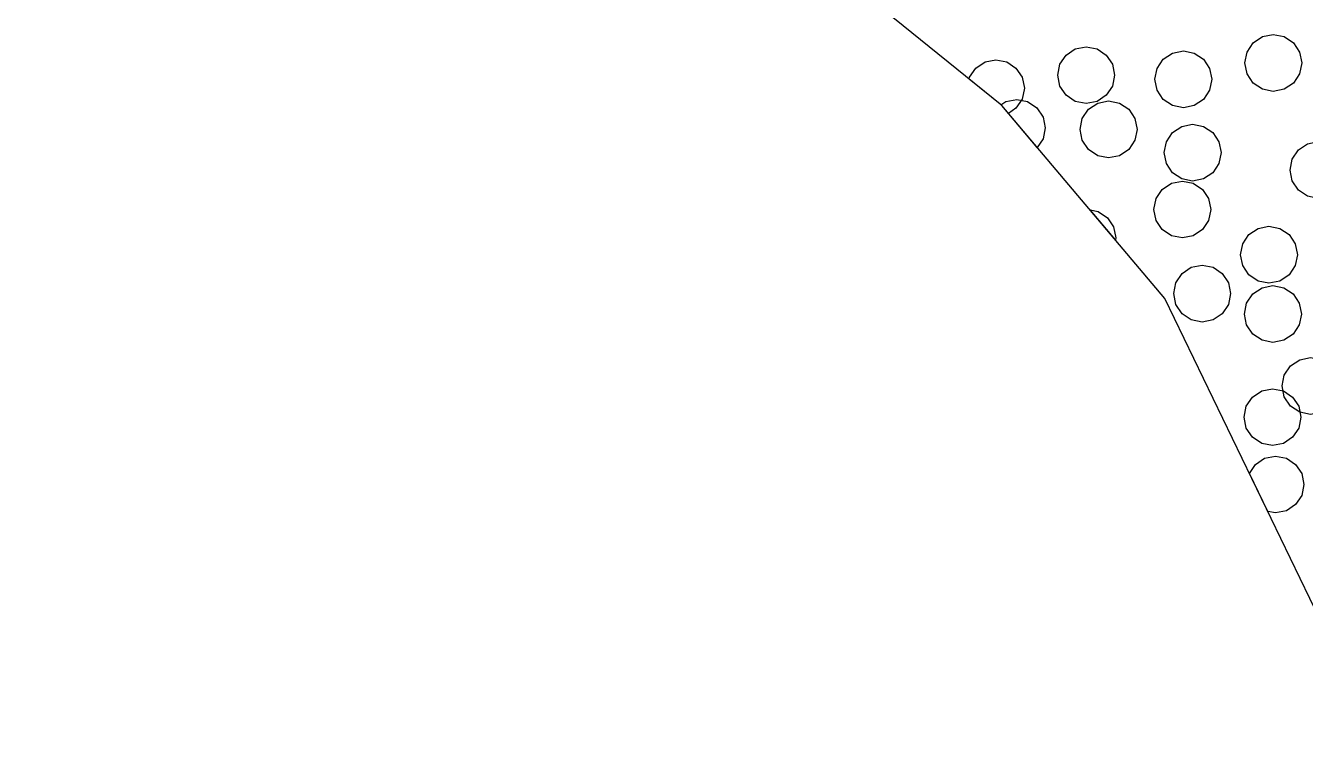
# Model space of a CAD drawing. Header units: millimetres. Extents: x 2 to 154, y 0 to 88.
# Drawn here: x 77.61 to 95.61, y 59.52 to 69.54 of the extents above; entities that cross this region are included whole.
import ezdxf

# ---------------------------------------------------------------- set-up
doc = ezdxf.new("R2010")
doc.units = ezdxf.units.MM
doc.layers.add('BORDER', color=3, linetype='Continuous')

msp = doc.modelspace()

# ---------------------------------------------------------------- linework, layer by layer
for points in [[(95.53, 68.867), (95.443, 68.737), (95.313, 68.65), (95.16, 68.62), (95.007, 68.65), (94.878, 68.737), (94.791, 68.867), (94.76, 69.02), (94.791, 69.173), (94.878, 69.303), (95.007, 69.389), (95.16, 69.42), (95.313, 69.389), (95.443, 69.303), (95.53, 69.173), (95.56, 69.02), (95.53, 68.867)], [(92.897, 68.694), (92.811, 68.564), (92.681, 68.478), (92.528, 68.447), (92.375, 68.478), (92.245, 68.564), (92.158, 68.694), (92.128, 68.847), (92.158, 69), (92.245, 69.13), (92.375, 69.217), (92.528, 69.247), (92.681, 69.217), (92.811, 69.13), (92.897, 69), (92.928, 68.847), (92.897, 68.694)], [(94.264, 68.636), (94.177, 68.506), (94.048, 68.419), (93.895, 68.389), (93.741, 68.419), (93.612, 68.506), (93.525, 68.636), (93.495, 68.789), (93.525, 68.942), (93.612, 69.071), (93.741, 69.158), (93.895, 69.189), (94.048, 69.158), (94.177, 69.071), (94.264, 68.942), (94.295, 68.789), (94.264, 68.636)], [(91.341, 68.419), (90.883, 68.789), (90.889, 68.817), (90.976, 68.947), (91.106, 69.034), (91.259, 69.064), (91.412, 69.034), (91.541, 68.947), (91.628, 68.817), (91.659, 68.664), (91.628, 68.511), (91.541, 68.382), (91.434, 68.309), (91.341, 68.419)], [(91.341, 68.419), (91.329, 68.429), (91.399, 68.475), (91.552, 68.506), (91.705, 68.475), (91.835, 68.389), (91.921, 68.259), (91.952, 68.106), (91.921, 67.953), (91.839, 67.83), (91.341, 68.419)], [(93.214, 67.932), (93.127, 67.802), (92.997, 67.715), (92.844, 67.685), (92.691, 67.715), (92.561, 67.802), (92.474, 67.932), (92.444, 68.085), (92.474, 68.238), (92.561, 68.368), (92.691, 68.454), (92.844, 68.485), (92.997, 68.454), (93.127, 68.368), (93.214, 68.238), (93.244, 68.085), (93.214, 67.932)], [(94.395, 67.605), (94.308, 67.475), (94.178, 67.388), (94.025, 67.358), (93.872, 67.388), (93.742, 67.475), (93.656, 67.605), (93.625, 67.758), (93.656, 67.911), (93.742, 68.041), (93.872, 68.127), (94.025, 68.158), (94.178, 68.127), (94.308, 68.041), (94.395, 67.911), (94.425, 67.758), (94.395, 67.605)], [(96.164, 67.36), (96.077, 67.23), (95.948, 67.144), (95.795, 67.113), (95.642, 67.144), (95.512, 67.23), (95.425, 67.36), (95.395, 67.513), (95.425, 67.666), (95.512, 67.796), (95.642, 67.883), (95.795, 67.913), (95.948, 67.883), (96.077, 67.796), (96.164, 67.666), (96.195, 67.513), (96.164, 67.36)], [(94.25, 66.806), (94.163, 66.676), (94.034, 66.589), (93.881, 66.559), (93.727, 66.589), (93.598, 66.676), (93.511, 66.806), (93.481, 66.959), (93.511, 67.112), (93.598, 67.242), (93.727, 67.328), (93.881, 67.359), (94.034, 67.328), (94.163, 67.242), (94.25, 67.112), (94.281, 66.959), (94.25, 66.806)], [(92.582, 66.953), (92.698, 66.93), (92.827, 66.843), (92.914, 66.713), (92.945, 66.56), (92.939, 66.531), (92.582, 66.953)], [(95.468, 66.169), (95.381, 66.039), (95.251, 65.953), (95.098, 65.922), (94.945, 65.953), (94.815, 66.039), (94.729, 66.169), (94.698, 66.322), (94.729, 66.475), (94.815, 66.605), (94.945, 66.692), (95.098, 66.722), (95.251, 66.692), (95.381, 66.605), (95.468, 66.475), (95.498, 66.322), (95.468, 66.169)], [(94.528, 65.623), (94.442, 65.493), (94.312, 65.407), (94.159, 65.376), (94.006, 65.407), (93.876, 65.493), (93.789, 65.623), (93.759, 65.776), (93.789, 65.929), (93.876, 66.059), (94.006, 66.146), (94.159, 66.176), (94.312, 66.146), (94.442, 66.059), (94.528, 65.929), (94.559, 65.776), (94.528, 65.623)], [(95.524, 65.335), (95.438, 65.205), (95.308, 65.119), (95.155, 65.088), (95.002, 65.119), (94.872, 65.205), (94.785, 65.335), (94.755, 65.488), (94.785, 65.641), (94.872, 65.771), (95.002, 65.858), (95.155, 65.888), (95.308, 65.858), (95.438, 65.771), (95.524, 65.641), (95.555, 65.488), (95.524, 65.335)], [(96.053, 64.324), (95.967, 64.194), (95.837, 64.107), (95.684, 64.077), (95.531, 64.107), (95.401, 64.194), (95.314, 64.324), (95.284, 64.477), (95.314, 64.63), (95.401, 64.76), (95.531, 64.846), (95.684, 64.877), (95.837, 64.846), (95.967, 64.76), (96.053, 64.63), (96.084, 64.477), (96.053, 64.324)], [(95.518, 63.885), (95.431, 63.755), (95.302, 63.668), (95.149, 63.638), (94.996, 63.668), (94.866, 63.755), (94.779, 63.885), (94.749, 64.038), (94.779, 64.191), (94.866, 64.321), (94.996, 64.407), (95.149, 64.438), (95.302, 64.407), (95.431, 64.321), (95.518, 64.191), (95.549, 64.038), (95.518, 63.885)], [(94.823, 63.248), (94.908, 63.375), (95.038, 63.462), (95.191, 63.492), (95.344, 63.462), (95.474, 63.375), (95.56, 63.245), (95.591, 63.092), (95.56, 62.939), (95.474, 62.809), (95.344, 62.723), (95.191, 62.692), (95.081, 62.714), (94.823, 63.248)]]:
    msp.add_lwpolyline(points, close=True)
at = {"layer": 'BORDER'}
msp.add_lwpolyline([(96.624, 59.522), (93.635, 65.708), (91.341, 68.419), (88.421, 70.782), (85.641, 72.312), (80.636, 74.119), (69.098, 76.065), (68.055, 77.386), (66.526, 84.337), (64.927, 87.882), (64.997, 87.951), (93.426, 88.021), (93.774, 83.642), (95.511, 81.904), (106.355, 81.765)], dxfattribs=at)

doc.saveas('drawing.dxf')
